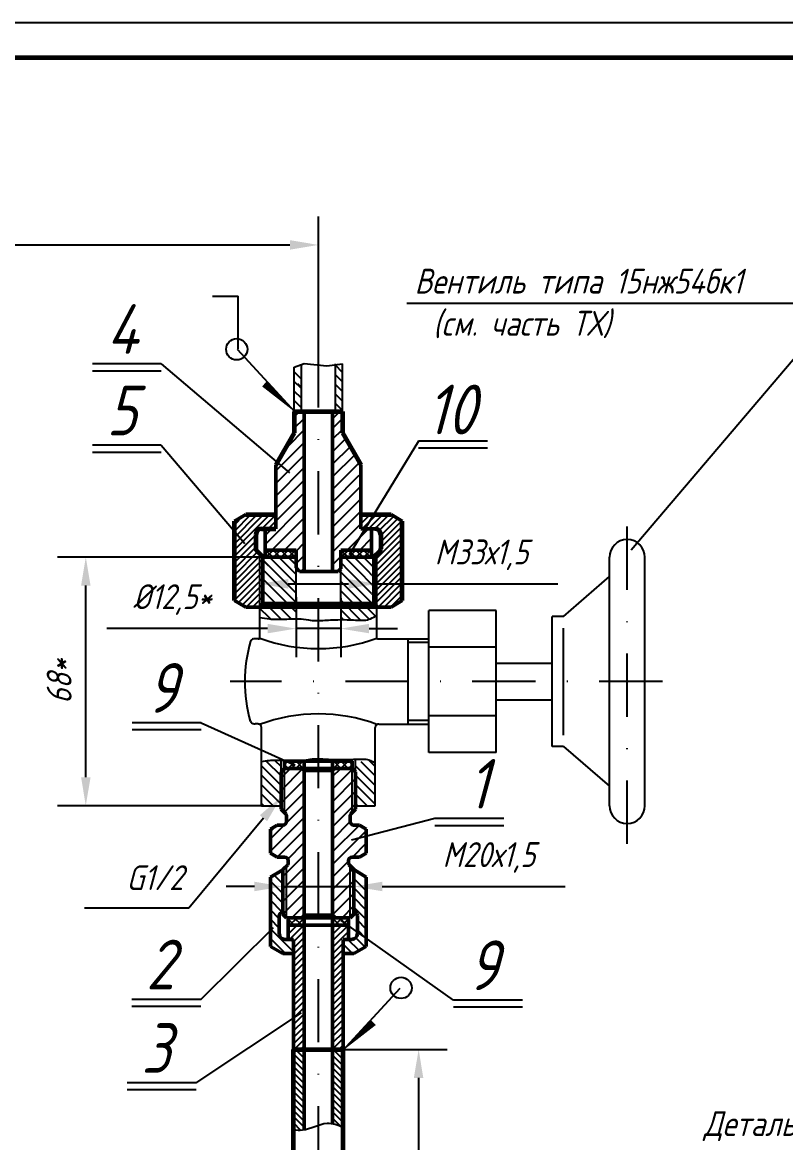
# Model space of a CAD drawing. Header units: inches. Extents: x 0 to 59537, y -7418 to 1046.
# Drawn here: x 33225.2 to 33332.7, y -6977.7 to -6819.9 of the extents above; entities that cross this region are included whole.
import ezdxf
from ezdxf import colors
from ezdxf.entities.mleader import LeaderData, LeaderLine
from ezdxf.math import Vec2, Vec3

# ---------------------------------------------------------------- set-up
doc = ezdxf.new("R2010")
doc.units = ezdxf.units.IN
doc.header["$LTSCALE"] = 0.7
doc.header["$MEASUREMENT"] = 0
doc.linetypes.add('DASHDOT', pattern=[25.4, 12.7, -6.35, 0, -6.35])
doc.styles.get("Standard").update_dxf_attribs({"font": 'romand.shx', "width": 0.8, "oblique": 15, "height": 3.5})
doc.dimstyles.get("Standard").update_dxf_attribs({"dimtxt": 3.5, "dimasz": 4, "dimexe": 4, "dimexo": 0, "dimgap": 2, "dimtad": 1, "dimdec": 1, "dimdsep": 46, "dimtxsty": 'Standard', "dimcen": 0.09, "dimadec": 0, "dimazin": 0, "dimtfac": 1, "dimtdec": 1, "dimtmove": 0, "dimatfit": 3, "dimfxl": 0.18, "dimtolj": 1, "dimtzin": 0, "dimlwd": 25, "dimlwe": 25, "dimarcsym": 0})
pattern_1 = [(135, (36503.4248, -13888.1174), (-0.66291261, -0.66291261), [])]
pattern_2 = [(135, (36511.4472, -13409.8888), (-0.530330086, -0.530330086), []), (225, (36511.4472, -13409.8888), (0.530330086, -0.530330086), [])]
pattern_3 = [(45, (120, 0), (-0.441941738, 0.441941738), [])]

# ---------------------------------------------------------------- blocks, each defined once
blk = doc.blocks.new('*D659')
at = {"color": 0, "linetype": 'Continuous', "lineweight": 25, "transparency": 16777216}
for p, q in [((33270.4, -6964.59), (33285.02, -6964.59)), ((33281.02, -6968.59), (33281.02, -7160.59)), ((33228.4, -7164.59), (33285.02, -7164.59))]:
    blk.add_line(p, q, dxfattribs=at)
at = {"color": 0, "linetype": 'Continuous', "transparency": 16777216}
for points in [[(33280.35, -6968.59), (33281.68, -6968.59), (33281.02, -6964.59)], [(33280.35, -7160.59), (33281.68, -7160.59), (33281.02, -7164.59)]]:
    blk.add_solid(points, dxfattribs=at)
at = {"layer": 'DEFPOINTS', "color": 0, "linetype": 'Continuous', "transparency": 16777216}
for p in [(33270.4, -6964.59), (33228.4, -7164.59), (33281.02, -7164.59)]:
    blk.add_point(p, dxfattribs=at)
at = {"color": 0, "linetype": 'Continuous', "transparency": 16777216, "insert": (33277.27, -7064.59), "char_height": 3.5, "attachment_point": 5, "rotation": 90}
blk.add_mtext('\\A1;400', dxfattribs=at)
blk = doc.blocks.new('*D660')
at = {"color": 0, "linetype": 'Continuous', "lineweight": 25, "transparency": 16777216}
for p, q in [((33146.9, -6870.08), (33146.9, -6847.28)), ((33266.9, -6870.69), (33266.9, -6847.28)), ((33150.9, -6851.28), (33262.9, -6851.28))]:
    blk.add_line(p, q, dxfattribs=at)
at = {"color": 0, "linetype": 'Continuous', "transparency": 16777216}
for points in [[(33150.9, -6850.61), (33150.9, -6851.95), (33146.9, -6851.28)], [(33262.9, -6850.61), (33262.9, -6851.95), (33266.9, -6851.28)]]:
    blk.add_solid(points, dxfattribs=at)
at = {"layer": 'DEFPOINTS', "color": 0, "linetype": 'Continuous', "transparency": 16777216}
for p in [(33266.9, -6851.28), (33146.9, -6870.08), (33266.9, -6870.69)]:
    blk.add_point(p, dxfattribs=at)
at = {"color": 0, "linetype": 'Continuous', "transparency": 16777216, "insert": (33206.9, -6847.53), "char_height": 3.5, "attachment_point": 5}
blk.add_mtext('\\A1;240', dxfattribs=at)
blk = doc.blocks.new('*D663')
at = {"color": 0, "linetype": 'Continuous', "lineweight": 25, "transparency": 16777216}
for p, q in [((33261.9, -6939.25), (33261.9, -6945.64)), ((33271.9, -6939.31), (33271.9, -6945.64)), ((33257.9, -6941.64), (33253.9, -6941.64)), ((33261.9, -6941.64), (33271.9, -6941.64)), ((33275.9, -6941.64), (33301.66, -6941.64))]:
    blk.add_line(p, q, dxfattribs=at)
at = {"color": 0, "linetype": 'Continuous', "transparency": 16777216}
for points in [[(33257.9, -6940.97), (33257.9, -6942.3), (33261.9, -6941.64)], [(33275.9, -6940.97), (33275.9, -6942.3), (33271.9, -6941.64)]]:
    blk.add_solid(points, dxfattribs=at)
at = {"layer": 'DEFPOINTS', "color": 0, "linetype": 'Continuous', "transparency": 16777216}
for p in [(33261.9, -6939.25), (33271.9, -6939.31), (33261.9, -6941.64)]:
    blk.add_point(p, dxfattribs=at)
at = {"color": 0, "linetype": 'Continuous', "transparency": 16777216, "insert": (33290.92, -6937.55), "char_height": 3.5, "attachment_point": 5}
blk.add_mtext('\\A1;М20х1,5', dxfattribs=at)
blk = doc.blocks.new('*D664')
at = {"color": 0, "linetype": 'Continuous', "lineweight": 25, "transparency": 16777216}
for p, q in [((33259.21, -6895.26), (33230.14, -6895.26)), ((33234.14, -6926.26), (33234.14, -6899.26)), ((33258.9, -6930.26), (33230.14, -6930.26))]:
    blk.add_line(p, q, dxfattribs=at)
at = {"color": 0, "linetype": 'Continuous', "transparency": 16777216}
for points in [[(33233.48, -6899.26), (33234.81, -6899.26), (33234.14, -6895.26)], [(33233.48, -6926.26), (33234.81, -6926.26), (33234.14, -6930.26)]]:
    blk.add_solid(points, dxfattribs=at)
at = {"layer": 'DEFPOINTS', "color": 0, "linetype": 'Continuous', "transparency": 16777216}
for p in [(33234.14, -6895.26), (33259.21, -6895.26), (33258.9, -6930.26)]:
    blk.add_point(p, dxfattribs=at)
at = {"color": 0, "linetype": 'Continuous', "transparency": 16777216, "insert": (33230.39, -6912.76), "char_height": 3.5, "attachment_point": 5, "rotation": 90}
blk.add_mtext('\\A1;68*', dxfattribs=at)
blk = doc.blocks.new('*D743')
at = {"color": 0, "linetype": 'Continuous', "lineweight": 25, "transparency": 16777216}
for p, q in [((33258.65, -6902.24), (33258.65, -6895.01)), ((33275.15, -6902.26), (33275.15, -6895.01)), ((33262.65, -6899.01), (33271.15, -6899.01)), ((33275.15, -6899.01), (33300.62, -6899.01))]:
    blk.add_line(p, q, dxfattribs=at)
at = {"color": 0, "linetype": 'Continuous', "transparency": 16777216}
for points in [[(33262.65, -6898.34), (33262.65, -6899.68), (33258.65, -6899.01)], [(33271.15, -6898.34), (33271.15, -6899.68), (33275.15, -6899.01)]]:
    blk.add_solid(points, dxfattribs=at)
at = {"layer": 'DEFPOINTS', "color": 0, "linetype": 'Continuous', "transparency": 16777216}
for p in [(33275.15, -6899.01), (33258.65, -6902.24), (33275.15, -6902.26)]:
    blk.add_point(p, dxfattribs=at)
at = {"color": 0, "linetype": 'Continuous', "transparency": 16777216, "insert": (33289.88, -6894.93), "char_height": 3.5, "attachment_point": 5}
blk.add_mtext('\\A1;М33х1,5', dxfattribs=at)
blk = doc.blocks.new('*D744')
at = {"color": 0, "linetype": 'Continuous', "lineweight": 25, "transparency": 16777216}
for p, q in [((33259.75, -6905.32), (33237.09, -6905.32)), ((33263.75, -6904.8), (33263.75, -6909.32)), ((33270.05, -6905.32), (33263.75, -6905.32)), ((33270.05, -6904.8), (33270.05, -6909.32)), ((33274.05, -6905.32), (33278.05, -6905.32))]:
    blk.add_line(p, q, dxfattribs=at)
at = {"color": 0, "linetype": 'Continuous', "transparency": 16777216}
for points in [[(33259.75, -6904.65), (33259.75, -6905.98), (33263.75, -6905.32)], [(33274.05, -6904.65), (33274.05, -6905.98), (33270.05, -6905.32)]]:
    blk.add_solid(points, dxfattribs=at)
at = {"layer": 'DEFPOINTS', "color": 0, "linetype": 'Continuous', "transparency": 16777216}
for p in [(33263.75, -6904.8), (33270.05, -6904.8), (33270.05, -6905.32)]:
    blk.add_point(p, dxfattribs=at)
at = {"color": 0, "linetype": 'Continuous', "transparency": 16777216, "insert": (33246.32, -6901.23), "char_height": 3.5, "attachment_point": 5}
blk.add_mtext('\\A1;%%C12,5*', dxfattribs=at)

msp = doc.modelspace()

# ---------------------------------------------------------------- hatches: boundary and pattern name
at = {"linetype": 'Continuous'}
h = msp.add_hatch(dxfattribs=at)
h.set_pattern_fill('ANSI31', scale=5)
h.set_pattern_definition(pattern_3)
h.paths.add_polyline_path([(33258.65, -6894.68), (33258.31, -6894.41, -0.163598), (33258.15, -6893.93), (33258.15, -6891.77, -0.309685), (33258.89, -6891.26), (33260.9, -6891.26), (33260.9, -6889.26), (33256.66, -6889.26), (33255.07, -6890.18), (33255.07, -6901.38), (33256.66, -6902.3), (33258.59, -6902.3), (33258.65, -6902.24)])
h = msp.add_hatch(dxfattribs=at)
h.set_pattern_fill('ANSI31', scale=5)
h.set_pattern_definition(pattern_3)
h.paths.add_polyline_path([(33275.15, -6902.26), (33275.18, -6902.3), (33277.14, -6902.3), (33278.72, -6901.38), (33278.72, -6890.18), (33277.14, -6889.26), (33272.9, -6889.26), (33272.9, -6891.26), (33274.88, -6891.26, -0.414214), (33275.68, -6892.06), (33275.68, -6894.06, -0.198912), (33275.54, -6894.41), (33275.15, -6894.8)])
at = {"lineweight": 25}
h = msp.add_hatch(dxfattribs=at)
h.set_pattern_fill('ANSI37', color=256, scale=6, angle=90, style=0)
h.set_pattern_definition(pattern_2)
h.paths.add_polyline_path([(33260.54, -6894.26), (33261.54, -6895.26), (33263.75, -6895.26), (33263.75, -6894.26)])
h.paths.add_polyline_path([(33259.4, -6894.26), (33259.4, -6895.26), (33261.54, -6895.26), (33260.54, -6894.26)])
h.paths.add_polyline_path([(33270.31, -6894.26), (33270.05, -6894.26), (33270.05, -6895.26), (33274.4, -6895.26), (33274.4, -6895.26), (33274.4, -6894.26)])
at = {"linetype": 'Continuous'}
h = msp.add_hatch(dxfattribs=at)
h.set_pattern_fill('ANSI31', scale=5)
h.set_pattern_definition(pattern_3)
h.paths.add_polyline_path([(33275.15, -6894.8), (33274.68, -6895.26), (33274.68, -6901.8), (33275.15, -6902.26)])
h.paths.add_polyline_path([(33259.09, -6895.24), (33258.65, -6894.8), (33258.65, -6902.16), (33258.69, -6902.2), (33259.09, -6901.8)])
at = {"lineweight": 25}
h = msp.add_hatch(dxfattribs=at)
h.set_pattern_fill('ANSI31', color=256, scale=7.5, angle=90, style=0)
h.set_pattern_definition(pattern_1)
h.paths.add_polyline_path([(33259.09, -6895.38), (33259.09, -6897.28), (33263.75, -6897.28), (33263.75, -6895.26), (33259.21, -6895.26)])
h = msp.add_hatch(dxfattribs=at)
h.set_pattern_fill('ANSI31', color=256, scale=7.5, angle=90, style=0)
h.set_pattern_definition(pattern_1)
h.paths.add_polyline_path([(33259.09, -6895.38), (33259.09, -6897.28), (33263.75, -6897.28), (33263.75, -6895.26), (33259.21, -6895.26)])
h = msp.add_hatch(dxfattribs=at)
h.set_pattern_fill('ANSI31', color=256, scale=7.5, angle=90, style=0)
h.set_pattern_definition(pattern_1)
edge = h.paths.add_edge_path()
edge.add_line((33274.7, -6901.77), (33274.7, -6897.28))
edge.add_line((33274.7, -6897.28), (33274.4, -6897.28))
edge.add_line((33274.4, -6897.28), (33274.4, -6901.92))
edge.add_arc((33270.01, -6892.68), 10.23, 295.3779, 297.2778)
h = msp.add_hatch(dxfattribs=at)
h.set_pattern_fill('ANSI31', color=256, scale=7.5, angle=90, style=0)
h.set_pattern_definition(pattern_1)
h.paths.add_polyline_path([(33260.02, -6923.87, 0.010158), (33258.9, -6924.03), (33258.9, -6927.61), (33261.65, -6927.16), (33261.65, -6925.49), (33261.65, -6923.83, 0.005225), (33260.82, -6923.83, 0.030036)])
h.paths.add_polyline_path([(33258.9, -6927.61), (33258.9, -6930.26), (33261.65, -6930.26), (33261.65, -6927.16)])
h.paths.add_polyline_path([(33272.15, -6924.17), (33272.15, -6925.5), (33272.15, -6930.26), (33274.9, -6930.26), (33274.9, -6924.22, 0.018147), (33274.23, -6923.89, 0.020313), (33274.08, -6923.83)])
h = msp.add_hatch(dxfattribs=at)
h.set_pattern_fill('ANSI37', color=256, scale=6, angle=90, style=0)
h.set_pattern_definition(pattern_2)
h.paths.add_polyline_path([(33262.15, -6924), (33262.15, -6925), (33264.91, -6925), (33264.91, -6924)])
h.paths.add_polyline_path([(33268.88, -6924), (33268.88, -6925), (33271.65, -6925), (33271.65, -6924)])
h = msp.add_hatch(dxfattribs=at)
h.set_pattern_fill('ANSI31', color=256, scale=10, angle=180, style=0)
h.set_pattern_definition([(225, (36503.4248, -13888.1174), (0.88388348, -0.88388348), [])])
h.paths.add_polyline_path([(33262.15, -6925), (33262.15, -6931.25), (33262.33, -6931.42, -0.198912), (33262.4, -6931.6), (33262.4, -6932.5, -0.414214), (33261.9, -6933), (33261.1, -6933), (33260.92, -6933.1), (33260.15, -6933.87), (33260.15, -6936.95), (33261.1, -6937.5), (33262.15, -6937.5, -0.414214), (33262.65, -6938), (33262.65, -6938.39, -0.198912), (33262.58, -6938.57), (33262.4, -6938.75), (33262.4, -6942.87), (33264.9, -6942.87), (33264.9, -6925.32), (33264.58, -6925)])
h.paths.add_polyline_path([(33262.4, -6942.87), (33262.4, -6946.03), (33264.55, -6946.03), (33264.9, -6945.68), (33264.9, -6942.87)])
h.paths.add_polyline_path([(33269.22, -6925), (33268.9, -6925.32), (33268.9, -6942.87), (33271.4, -6942.87), (33271.4, -6938.75), (33271.22, -6938.57, -0.198912), (33271.15, -6938.39), (33271.15, -6938, -0.414214), (33271.65, -6937.5), (33271.79, -6937.5), (33272.7, -6937.5), (33273.65, -6936.95), (33273.65, -6933.55), (33272.7, -6933), (33271.9, -6933, -0.414214), (33271.4, -6932.5), (33271.4, -6931.6, -0.198912), (33271.47, -6931.42), (33271.65, -6931.25), (33271.65, -6925)])
h.paths.add_polyline_path([(33268.9, -6942.87), (33268.9, -6945.68), (33269.25, -6946.03), (33271.39, -6946.03), (33271.4, -6946.02), (33271.4, -6942.87)])
h.paths.add_polyline_path([(33261.65, -6925.5), (33261.65, -6930.75), (33262.15, -6931.25), (33262.15, -6925)], flags=17)
h.paths.add_polyline_path([(33271.65, -6925), (33271.65, -6931.25), (33272.15, -6930.75), (33272.15, -6925.5)])
h.paths.add_polyline_path([(33271.4, -6940.52), (33271.4, -6942.87), (33271.83, -6942.87), (33271.9, -6942.81), (33271.9, -6940.44)], flags=16)
h.paths.add_polyline_path([(33271.4, -6938.75), (33271.4, -6940.52), (33271.9, -6940.44), (33271.9, -6939.25)], flags=17)
h.paths.add_polyline_path([(33271.4, -6942.87), (33271.4, -6946.02), (33271.9, -6945.53), (33271.9, -6942.87)])
h.paths.add_polyline_path([(33261.9, -6939.28), (33261.9, -6942.87), (33262.28, -6942.87), (33262.4, -6942.76), (33262.4, -6939.25), (33262.4, -6938.78)])
h.paths.add_polyline_path([(33261.9, -6942.87), (33261.9, -6945.53), (33262.35, -6945.99), (33262.4, -6945.94), (33262.4, -6942.87)])
h = msp.add_hatch(dxfattribs=at)
h.set_pattern_fill('ANSI37', color=256, scale=6, angle=90, style=0)
h.set_pattern_definition(pattern_2)
h.paths.add_polyline_path([(33264.9, -6947.09), (33264.9, -6946.03), (33262.65, -6946.03), (33262.65, -6947.09)])
h.paths.add_polyline_path([(33271.15, -6947.09), (33271.15, -6946.03), (33268.9, -6946.03), (33268.9, -6947.09)])
at = {"linetype": 'Continuous'}
h = msp.add_hatch(dxfattribs=at)
h.set_pattern_fill('ANSI31', scale=5, angle=90)
edge = h.paths.add_edge_path()
edge.add_line((33264.9, -6964.59), (33263.4, -6964.59))
edge.add_line((33263.4, -6964.59), (33263.4, -6975.89))
edge.add_spline(control_points=[(33263.4, -6975.89), (33263.82, -6975.99), (33264.32, -6976.02), (33264.82, -6975.95), (33264.9, -6975.93)], knot_values=[7.444702, 7.444702, 7.444702, 7.444702, 8.798369, 9.032763, 9.032763, 9.032763, 9.032763], degree=3, periodic=0)
edge.add_line((33264.9, -6975.93), (33264.9, -6964.59))
edge = h.paths.add_edge_path()
edge.add_line((33270.4, -6964.7), (33270.3, -6964.79))
edge.add_line((33270.3, -6964.79), (33270.4, -6964.68))
edge.add_line((33270.4, -6964.68), (33270.4, -6964.59))
edge.add_line((33270.4, -6964.59), (33268.9, -6964.59))
edge.add_line((33268.9, -6964.59), (33268.9, -6975.08))
edge.add_spline(control_points=[(33268.9, -6975.08), (33269.4, -6975.17), (33269.9, -6975.36), (33270.4, -6975.61)], knot_values=[1.681666, 1.681666, 1.681666, 1.681666, 3.287648, 3.287648, 3.287648, 3.287648], degree=3, periodic=0)
edge.add_line((33270.4, -6975.61), (33270.4, -6964.7))

# ---------------------------------------------------------------- linework, layer by layer
at = {"linetype": 'Continuous', "lineweight": 25}
for p, q in [((33071.51, -6819.94), (33665.51, -6819.94)), ((33258.65, -6901.31), (33258.65, -6894.68))]:
    msp.add_line(p, q, dxfattribs=at)
at = {"lineweight": 60}
for p, q in [((33660.51, -6824.94), (33091.51, -6824.94)), ((33256.66, -6889.26), (33260.9, -6889.26)), ((33272.9, -6889.26), (33277.14, -6889.26)), ((33258.89, -6891.26), (33260.9, -6891.26)), ((33258.11, -6892.06), (33258.11, -6894.06)), ((33275.68, -6892.06), (33275.68, -6894.06)), ((33258.26, -6894.41), (33259.11, -6895.26)), ((33275.54, -6894.41), (33274.68, -6895.26)), ((33275.18, -6902.3), (33274.68, -6901.8))]:
    msp.add_line(p, q, dxfattribs=at)
at = {"linetype": 'Continuous'}
for p, q in [((33251.97, -6858.48), (33255.61, -6858.48)), ((33255.61, -6865.93), (33255.61, -6858.48)), ((33263.5, -6874.76), (33263.5, -6868.51)), ((33264.5, -6874.76), (33264.5, -6868.15)), ((33269.3, -6874.76), (33269.3, -6868.03)), ((33270.3, -6874.86), (33270.3, -6868.03)), ((33259.09, -6895.26), (33263.75, -6895.26)), ((33263.75, -6895.26), (33259.09, -6895.26)), ((33263.75, -6895.26), (33259.09, -6895.26)), ((33263.75, -6895.26), (33259.09, -6895.26)), ((33263.75, -6901.99), (33263.75, -6895.26)), ((33270.05, -6895.26), (33274.4, -6895.26)), ((33270.05, -6895.26), (33274.59, -6895.26)), ((33270.05, -6902.12), (33270.05, -6895.26)), ((33275.15, -6906.67), (33275.15, -6894.8)), ((33258.57, -6901.26), (33258.65, -6901.26)), ((33258.65, -6906.7), (33258.65, -6901.31)), ((33258.9, -6930.26), (33261.65, -6930.26)), ((33272.15, -6930.26), (33274.9, -6930.26))]:
    msp.add_line(p, q, dxfattribs=at)
at = {"color": 7, "linetype": 'Continuous'}
for p, q in [((33279.34, -6859.48), (33340.56, -6859.48)), ((33340.56, -6859.48), (33310.95, -6894.27)), ((33244.78, -6868.04), (33262.84, -6883.36)), ((33263.5, -6875.5), (33264.25, -6874.76)), ((33268.9, -6875.76), (33269.9, -6874.76)), ((33263.5, -6877.11), (33264.9, -6875.71)), ((33268.9, -6877.14), (33270.3, -6875.74)), ((33262.65, -6879.6), (33264.9, -6877.34)), ((33268.9, -6878.65), (33270.29, -6877.26)), ((33268.9, -6880.42), (33270.77, -6878.55)), ((33244.78, -6879.5), (33256.54, -6893.31)), ((33260.9, -6883.11), (33264.9, -6879.11)), ((33268.9, -6882.18), (33271.41, -6879.67)), ((33281.02, -6878.9), (33271.24, -6894.93)), ((33260.9, -6884.88), (33264.9, -6880.88)), ((33268.9, -6883.95), (33272.06, -6880.79)), ((33260.9, -6886.65), (33264.9, -6882.65)), ((33268.9, -6885.72), (33272.7, -6881.92)), ((33260.9, -6888.42), (33264.9, -6884.42)), ((33268.9, -6887.49), (33272.66, -6883.73)), ((33260.9, -6890.18), (33264.9, -6886.18)), ((33268.9, -6889.25), (33272.9, -6885.25)), ((33259.4, -6893.45), (33264.9, -6887.95)), ((33268.9, -6891.02), (33272.9, -6887.02)), ((33260.36, -6894.26), (33264.9, -6889.72)), ((33268.9, -6892.79), (33272.9, -6888.79)), ((33259.4, -6891.68), (33259.82, -6891.26)), ((33268.9, -6894.56), (33272.9, -6890.56)), ((33270.96, -6894.26), (33273.96, -6891.26)), ((33262.12, -6894.26), (33264.9, -6891.49)), ((33272.73, -6894.26), (33274.4, -6892.59)), ((33263.75, -6894.4), (33264.9, -6893.25)), ((33263.75, -6896.17), (33264.9, -6895.02)), ((33268.9, -6896.33), (33270.05, -6895.18)), ((33264.43, -6897.26), (33264.9, -6896.79)), ((33301.44, -6903.61), (33307.9, -6898)), ((33299.85, -6921.91), (33299.85, -6903.61)), ((33301.44, -6903.61), (33299.85, -6903.61)), ((33279.52, -6906.76), (33279.52, -6918.76)), ((33250.41, -6918.57), (33263.61, -6924.53)), ((33276.72, -6918.76), (33282.46, -6918.76)), ((33301.44, -6921.91), (33299.85, -6921.91)), ((33301.44, -6921.91), (33307.9, -6927.52)), ((33283.3, -6932.08), (33271.55, -6935.1)), ((33248.65, -6944.71), (33233.97, -6944.71)), ((33285.93, -6957.63), (33270.13, -6946.43)), ((33250.35, -6957.54), (33260.59, -6947.41)), ((33249.69, -6969.3), (33264.54, -6959.41))]:
    msp.add_line(p, q, dxfattribs=at)
for p, q in [((33263.64, -6874.85), (33255.52, -6866)), ((33307.9, -6930.26), (33307.9, -6895.27)), ((33312.9, -6930.26), (33312.9, -6895.27)), ((33259.09, -6900.25), (33259.09, -6901.8)), ((33259.09, -6901.8), (33266.9, -6901.8)), ((33266.9, -6902.3), (33277.14, -6902.3)), ((33282.46, -6922.76), (33282.46, -6902.76)), ((33291.96, -6902.76), (33282.46, -6902.76)), ((33291.96, -6922.76), (33291.96, -6902.76)), ((33301.44, -6920.33), (33301.44, -6905.26)), ((33258.4, -6906.74), (33258.02, -6906.74)), ((33275.4, -6906.76), (33282.46, -6906.76)), ((33282.46, -6907.27), (33279.52, -6907.27)), ((33291.96, -6907.91), (33282.46, -6907.91)), ((33291.96, -6910.2), (33299.85, -6910.2)), ((33291.96, -6915.33), (33299.85, -6915.33)), ((33291.96, -6917.62), (33282.46, -6917.62)), ((33258.4, -6918.73), (33258.02, -6918.73)), ((33258.9, -6930.26), (33258.9, -6919.26)), ((33274.9, -6930.26), (33274.9, -6919.23)), ((33275.4, -6918.76), (33276.72, -6918.76)), ((33282.46, -6918.26), (33279.52, -6918.26)), ((33291.96, -6922.76), (33282.46, -6922.76)), ((33261.65, -6925.5), (33261.65, -6923.83)), ((33271.65, -6924), (33271.65, -6923.73)), ((33272.15, -6925.5), (33272.15, -6923.71)), ((33262.15, -6931.25), (33262.15, -6925)), ((33262.61, -6925), (33271.1, -6925)), ((33271.65, -6931.25), (33271.65, -6925)), ((33262.33, -6931.42), (33261.64, -6930.74)), ((33262.4, -6932.5), (33262.4, -6931.6)), ((33261.1, -6933), (33261.9, -6933)), ((33262.58, -6938.57), (33261.9, -6939.25)), ((33262.65, -6938.39), (33262.65, -6938)), ((33271.22, -6938.57), (33271.9, -6939.25)), ((33271.22, -6938.57), (33271.9, -6939.25)), ((33272.7, -6937.5), (33271.65, -6937.5)), ((33261.9, -6944.5), (33261.9, -6939.25)), ((33262.4, -6945), (33262.4, -6938.75)), ((33262.4, -6946.03), (33262.4, -6939.25)), ((33271.4, -6944.99), (33271.4, -6938.75)), ((33271.4, -6946.02), (33271.4, -6938.75)), ((33271.4, -6945), (33271.4, -6939.25)), ((33271.9, -6944.5), (33271.9, -6939.25)), ((33271.9, -6944.51), (33271.9, -6939.25)), ((33262.39, -6946.03), (33271.39, -6946.03)), ((33262.39, -6946.03), (33271.39, -6946.03)), ((33262.39, -6946.03), (33271.39, -6946.03)), ((33262.39, -6946.03), (33271.39, -6946.03)), ((33262.39, -6946.03), (33271.39, -6946.03)), ((33262.65, -6949.09), (33263.4, -6949.09)), ((33270.4, -6949.09), (33271.15, -6949.09)), ((33270.3, -6964.79), (33278.42, -6955.94)), ((33263.4, -6964.59), (33270.4, -6964.59)), ((33263.4, -6964.59), (33266.9, -6964.59)), ((33270.4, -6964.59), (33266.9, -6964.59))]:
    msp.add_line(p, q)
at = {"lineweight": 25}
for p, q in [((33244.78, -6868.04), (33235.07, -6868.04)), ((33244.78, -6869.04), (33235.07, -6869.04)), ((33244.78, -6879.5), (33235.07, -6879.5)), ((33290.74, -6878.9), (33281.02, -6878.9)), ((33290.74, -6879.9), (33281.02, -6879.9)), ((33244.78, -6880.5), (33235.07, -6880.5)), ((33259.4, -6895.98), (33259.09, -6895.68)), ((33263.75, -6900.33), (33259.4, -6895.98)), ((33263.67, -6898.93), (33260, -6895.26)), ((33263.75, -6897.68), (33261.33, -6895.26)), ((33263.75, -6896.36), (33262.66, -6895.26)), ((33271.3, -6897.28), (33270.05, -6896.03)), ((33272.63, -6897.28), (33270.61, -6895.26)), ((33273.96, -6897.28), (33271.94, -6895.26)), ((33274.7, -6896.7), (33273.26, -6895.26)), ((33274.7, -6895.38), (33274.59, -6895.26)), ((33259.4, -6897.31), (33259.09, -6897.01)), ((33263.75, -6901.66), (33259.4, -6897.31)), ((33275.15, -6902.45), (33270.05, -6897.35)), ((33274.4, -6900.38), (33271.3, -6897.28)), ((33274.4, -6899.05), (33272.63, -6897.28)), ((33274.4, -6897.73), (33273.96, -6897.28)), ((33263.75, -6902.99), (33259.09, -6898.33)), ((33259.69, -6898.93), (33259.4, -6898.64)), ((33274.95, -6903.58), (33270.05, -6898.68)), ((33263.08, -6903.94), (33259.09, -6899.95)), ((33274.05, -6904.01), (33270.05, -6900)), ((33260.18, -6903.99), (33258.42, -6902.24)), ((33261.68, -6903.99), (33259.09, -6901.41)), ((33272.84, -6904.12), (33270.05, -6901.33)), ((33271.53, -6904.12), (33270.05, -6902.65)), ((33270.49, -6904.12), (33270.05, -6903.68)), ((33250.41, -6918.57), (33240.69, -6918.57)), ((33250.41, -6919.57), (33240.69, -6919.57)), ((33262.15, -6924), (33262.15, -6923.85)), ((33293.02, -6932.08), (33283.3, -6932.08)), ((33260.92, -6933.1), (33260.15, -6933.87)), ((33293.02, -6933.08), (33283.3, -6933.08)), ((33262.4, -6938.78), (33261.9, -6939.28)), ((33262.4, -6942.76), (33262.28, -6942.87)), ((33271.9, -6942.81), (33271.83, -6942.87)), ((33262.4, -6945.94), (33262.35, -6945.99)), ((33250.35, -6957.54), (33240.63, -6957.54)), ((33250.35, -6958.54), (33240.63, -6958.54)), ((33295.64, -6957.63), (33285.93, -6957.63)), ((33295.64, -6958.63), (33285.93, -6958.63)), ((33249.69, -6969.3), (33239.98, -6969.3)), ((33249.69, -6970.3), (33239.98, -6970.3))]:
    msp.add_line(p, q, dxfattribs=at)
at = {"color": 0}
for p, q in [((33264.5, -6870.17), (33263.5, -6869.17)), ((33270.3, -6869.23), (33269.3, -6868.23)), ((33264.5, -6871.52), (33263.5, -6870.52)), ((33264.5, -6871.32), (33264, -6870.83)), ((33270.3, -6870.58), (33269.3, -6869.58)), ((33264.5, -6872.86), (33263.5, -6871.86)), ((33270.3, -6871.93), (33269.3, -6870.93)), ((33270.3, -6873.28), (33269.3, -6872.28)), ((33264.5, -6874.21), (33263.5, -6873.21)), ((33270.3, -6874.62), (33269.3, -6873.62)), ((33260.35, -6891.26), (33259.4, -6892.22)), ((33261.9, -6941.28), (33260.65, -6940.03)), ((33261.9, -6942.62), (33260.15, -6940.87)), ((33273.65, -6942.25), (33271.9, -6940.5)), ((33261.9, -6943.97), (33260.15, -6942.22)), ((33273.65, -6943.6), (33271.9, -6941.85)), ((33273.65, -6944.95), (33271.9, -6943.2)), ((33261.77, -6945.19), (33260.15, -6943.57)), ((33261.4, -6946.17), (33260.15, -6944.92)), ((33273.65, -6946.29), (33271.9, -6944.54)), ((33261.4, -6947.51), (33260.15, -6946.26)), ((33273.65, -6947.64), (33272.4, -6946.39)), ((33263.4, -6950.86), (33260.15, -6947.61)), ((33263.93, -6947.09), (33262.65, -6948.37)), ((33263.04, -6947.09), (33262.65, -6947.48)), ((33264.83, -6947.09), (33262.83, -6949.09)), ((33264.9, -6947.92), (33263.4, -6949.42)), ((33271.12, -6947.09), (33268.9, -6949.31)), ((33270.22, -6947.09), (33268.9, -6948.41)), ((33269.32, -6947.09), (33268.9, -6947.51)), ((33271.15, -6947.96), (33268.9, -6950.21)), ((33273.65, -6948.99), (33272.4, -6947.74)), ((33262.28, -6951.09), (33260.15, -6948.96)), ((33263.4, -6949.51), (33262.98, -6949.09)), ((33264.9, -6948.82), (33263.4, -6950.32)), ((33264.9, -6949.72), (33263.4, -6951.22)), ((33270.4, -6949.6), (33268.9, -6951.1)), ((33271.15, -6948.85), (33270.91, -6949.09)), ((33272.63, -6950.66), (33271.06, -6949.09)), ((33273.49, -6950.17), (33272.17, -6948.85)), ((33264.9, -6950.61), (33263.4, -6952.11)), ((33270.4, -6950.5), (33268.9, -6952)), ((33271.71, -6951.09), (33270.4, -6949.78)), ((33264.9, -6951.51), (33263.4, -6953.01)), ((33264.9, -6952.41), (33263.4, -6953.91)), ((33270.4, -6951.4), (33268.9, -6952.9)), ((33270.4, -6952.3), (33268.9, -6953.8)), ((33264.9, -6953.31), (33263.4, -6954.81)), ((33264.9, -6954.21), (33263.4, -6955.71)), ((33270.4, -6953.22), (33268.9, -6954.72)), ((33270.4, -6954.09), (33268.9, -6955.59)), ((33264.9, -6955.06), (33263.4, -6956.56)), ((33264.9, -6956), (33263.4, -6957.5)), ((33270.4, -6954.99), (33268.9, -6956.49)), ((33270.4, -6955.89), (33268.9, -6957.39)), ((33264.9, -6956.9), (33263.4, -6958.4)), ((33270.4, -6956.79), (33268.9, -6958.29)), ((33264.9, -6957.8), (33263.4, -6959.3)), ((33264.9, -6958.7), (33263.4, -6960.2)), ((33270.4, -6957.69), (33268.9, -6959.19)), ((33270.4, -6958.58), (33268.9, -6960.08)), ((33264.9, -6959.59), (33263.4, -6961.09)), ((33264.9, -6960.49), (33263.4, -6961.99)), ((33270.4, -6959.48), (33268.9, -6960.98)), ((33270.4, -6960.38), (33268.9, -6961.88)), ((33264.9, -6961.39), (33263.4, -6962.89)), ((33264.9, -6962.29), (33263.4, -6963.79)), ((33270.4, -6961.28), (33268.9, -6962.78)), ((33270.4, -6962.18), (33268.9, -6963.68)), ((33264.9, -6963.19), (33263.5, -6964.59)), ((33270.4, -6963.07), (33268.9, -6964.57)), ((33264.9, -6964.08), (33264.39, -6964.59)), ((33268.9, -6964.8), (33268.69, -6964.59)), ((33270.4, -6963.97), (33269.78, -6964.59))]:
    msp.add_line(p, q, dxfattribs=at)
at = {"color": 7, "linetype": 'DASHDOT'}
msp.add_line((33266.9, -7017.21), (33266.9, -6870.69), dxfattribs=at)
at = {"color": 7, "linetype": 'Continuous', "lineweight": 60}
for p, q in [((33263.5, -6874.76), (33270.3, -6874.76)), ((33263.5, -6874.76), (33263.5, -6877.75)), ((33270.3, -6874.76), (33270.3, -6877.75)), ((33263.5, -6877.75), (33260.9, -6882.26)), ((33270.3, -6877.75), (33272.9, -6882.26)), ((33255.07, -6901.38), (33255.07, -6890.18)), ((33278.72, -6901.38), (33278.72, -6890.18)), ((33263.4, -6964.59), (33270.4, -6964.59)), ((33263.4, -6964.59), (33270.4, -6964.59))]:
    msp.add_line(p, q, dxfattribs=at)
at = {"linetype": 'Continuous', "lineweight": 50}
for p, q in [((33264.9, -6897.26), (33264.9, -6874.76)), ((33268.9, -6897.26), (33268.9, -6874.76)), ((33260.9, -6891.26), (33260.9, -6882.26)), ((33272.9, -6891.26), (33272.9, -6882.26)), ((33260.9, -6891.26), (33260.9, -6884.41)), ((33272.9, -6891.26), (33272.9, -6884.52)), ((33258.89, -6891.26), (33260.9, -6891.26)), ((33258.91, -6891.26), (33260.9, -6891.26)), ((33259.4, -6895.26), (33259.4, -6891.26)), ((33272.9, -6891.26), (33274.88, -6891.26)), ((33274.4, -6895.26), (33274.4, -6891.26)), ((33259.4, -6894.26), (33263.75, -6894.26)), ((33263.75, -6896.76), (33263.75, -6894.26)), ((33270.05, -6894.26), (33274.4, -6894.26)), ((33270.05, -6896.88), (33270.05, -6894.26)), ((33259.09, -6895.26), (33263.75, -6895.26)), ((33270.05, -6895.26), (33274.7, -6895.26)), ((33264.25, -6897.26), (33269.67, -6897.26))]:
    msp.add_line(p, q, dxfattribs=at)
at = {"lineweight": 50}
for p, q in [((33256.66, -6889.26), (33255.07, -6890.18)), ((33277.14, -6889.26), (33278.72, -6890.18)), ((33259.09, -6895.24), (33259.09, -6901.8)), ((33274.7, -6895.24), (33274.7, -6901.8)), ((33263.75, -6896.76), (33264.25, -6897.26)), ((33270.05, -6896.88), (33269.67, -6897.26)), ((33256.66, -6902.3), (33255.07, -6901.38)), ((33256.66, -6902.3), (33266.9, -6902.3)), ((33258.59, -6902.3), (33259.09, -6901.8)), ((33259.09, -6901.8), (33274.68, -6901.8)), ((33277.14, -6902.3), (33278.72, -6901.38)), ((33262.15, -6925), (33262.15, -6924)), ((33262.15, -6924), (33271.65, -6924)), ((33264.91, -6925), (33264.91, -6924)), ((33268.88, -6925), (33268.88, -6924)), ((33271.65, -6925), (33271.65, -6924)), ((33261.65, -6925.5), (33262.15, -6925)), ((33261.65, -6930.75), (33261.65, -6925.49)), ((33262.15, -6925), (33271.65, -6925)), ((33264.9, -6925.32), (33264.58, -6925)), ((33264.9, -6945.68), (33264.9, -6925.32)), ((33264.9, -6925.32), (33268.9, -6925.32)), ((33268.9, -6925.32), (33269.22, -6925)), ((33268.9, -6945.68), (33268.9, -6925.32)), ((33271.65, -6925), (33272.15, -6925.5)), ((33272.15, -6930.75), (33272.15, -6925.5)), ((33262.33, -6931.42), (33261.65, -6930.75)), ((33271.47, -6931.42), (33272.16, -6930.74)), ((33271.47, -6931.42), (33272.15, -6930.75)), ((33271.47, -6931.42), (33272.15, -6930.75)), ((33262.4, -6932.5), (33262.4, -6931.6)), ((33271.4, -6932.5), (33271.4, -6931.6)), ((33271.4, -6932.5), (33271.4, -6931.6)), ((33271.4, -6932.5), (33271.4, -6931.6)), ((33261.1, -6933), (33260.15, -6933.55)), ((33260.15, -6936.95), (33260.15, -6933.55)), ((33261.9, -6933), (33261.1, -6933)), ((33271.79, -6933), (33272.7, -6933)), ((33272.7, -6933), (33271.79, -6933)), ((33272.7, -6933), (33273.65, -6933.55)), ((33272.7, -6933), (33273.65, -6933.55)), ((33273.65, -6936.95), (33273.65, -6933.55)), ((33273.65, -6936.95), (33273.65, -6933.55)), ((33261.1, -6937.5), (33260.15, -6936.95)), ((33272.7, -6937.5), (33273.65, -6936.95)), ((33272.7, -6937.5), (33273.65, -6936.95)), ((33262.15, -6937.5), (33261.1, -6937.5)), ((33262.58, -6938.57), (33261.9, -6939.25)), ((33262.65, -6938.39), (33262.65, -6938)), ((33271.15, -6938.39), (33271.15, -6938)), ((33271.15, -6938.39), (33271.15, -6938)), ((33271.15, -6938.39), (33271.15, -6938)), ((33271.22, -6938.57), (33271.9, -6939.25)), ((33272.7, -6937.5), (33271.65, -6937.5)), ((33271.79, -6937.5), (33271.65, -6937.5)), ((33261.9, -6939.31), (33260.15, -6940.32)), ((33261.9, -6945.53), (33261.9, -6939.25)), ((33271.9, -6945.53), (33271.9, -6939.25)), ((33271.9, -6939.25), (33273.65, -6940.32)), ((33260.15, -6950.08), (33260.15, -6940.32)), ((33273.65, -6950.08), (33273.65, -6940.32)), ((33261.4, -6948.29), (33261.4, -6945.77)), ((33261.55, -6945.42), (33261.9, -6945.07)), ((33261.9, -6945.53), (33262.39, -6946.03)), ((33262.39, -6946.03), (33271.39, -6946.03)), ((33262.65, -6949.09), (33262.65, -6946.03)), ((33264.9, -6945.68), (33264.55, -6946.03)), ((33264.9, -6945.68), (33268.9, -6945.68)), ((33264.9, -6975.93), (33264.9, -6946.03)), ((33268.9, -6945.68), (33269.25, -6946.03)), ((33268.9, -6975.08), (33268.9, -6946.03)), ((33271.15, -6949.09), (33271.15, -6946.03)), ((33271.9, -6945.53), (33271.39, -6946.03)), ((33272.32, -6945.51), (33271.9, -6945.08)), ((33272.4, -6948.29), (33272.4, -6945.77)), ((33262.65, -6947.09), (33271.15, -6947.09)), ((33262.2, -6949.09), (33263.4, -6949.09)), ((33263.4, -6964.59), (33263.4, -6949.09)), ((33270.4, -6964.59), (33270.4, -6949.09)), ((33270.4, -6949.09), (33271.6, -6949.09)), ((33261.9, -6951.09), (33260.15, -6950.08)), ((33261.9, -6951.09), (33263.4, -6951.09)), ((33270.4, -6951.09), (33271.89, -6951.09)), ((33271.89, -6951.09), (33273.65, -6950.08)), ((33263.4, -6964.59), (33270.4, -6964.59))]:
    msp.add_line(p, q, dxfattribs=at)
at = {"linetype": 'DASHDOT'}
for p, q in [((33310.4, -6935.61), (33310.4, -6890.8)), ((33315.35, -6912.76), (33254.48, -6912.76))]:
    msp.add_line(p, q, dxfattribs=at)
at = {"color": 0, "linetype": 'ByBlock'}
for p, q in [((33263.75, -6900.91), (33263.75, -6904.8)), ((33270.05, -6901.03), (33270.05, -6904.8)), ((33271.9, -6945.08), (33271.9, -6941.37))]:
    msp.add_line(p, q, dxfattribs=at)
at = {"color": 0, "linetype": 'ByBlock', "lineweight": 50}
msp.add_line((33266.9, -6902.3), (33277.14, -6902.3), dxfattribs=at)
at = {"linetype": 'Continuous', "lineweight": 60}
for p, q in [((33263.4, -7017.21), (33263.4, -6964.59)), ((33270.4, -7017.21), (33270.4, -6964.59))]:
    msp.add_line(p, q, dxfattribs=at)
msp.add_lwpolyline([(33263.5, -6868.51), (33264.92, -6868), (33268.11, -6868.33), (33270.3, -6868.03)])
for points, format in [([(33263.64, -6874.85, 0, 1, 0), (33259.31, -6870.84, 1, 1, 0)], "xyseb"), ([(33258.65, -6903.75, 0.012435), (33260.02, -6903.95, 0.030036), (33260.82, -6904, 0.013798), (33263, -6903.95, -0.026226), (33264.14, -6903.94, -0.02831), (33265.5, -6904.09, 0.037565), (33266.52, -6904.18, 0.018986), (33267.52, -6904.16, -0.008915), (33269.66, -6904.06, -0.019358), (33271.36, -6904.08, 0.01613), (33273.39, -6904.12, 0.103314), (33274.23, -6903.93, 0.025158), (33275.15, -6903.46)], "xyb"), ([(33258.9, -6924.03, -0.010158), (33260.02, -6923.87, -0.030036), (33260.82, -6923.83, -0.013798), (33263, -6923.88, 0.026226), (33264.14, -6923.88, 0.02831), (33265.5, -6923.74, -0.037565), (33266.52, -6923.65, -0.018986), (33267.52, -6923.67, 0.008915), (33269.66, -6923.77, 0.019358), (33271.36, -6923.74, -0.01613), (33273.39, -6923.71, -0.103314), (33274.23, -6923.89, -0.018147), (33274.9, -6924.22)], "xyb"), ([(33270.3, -6964.79, 0, 1, 0), (33274.64, -6960.79, 1, 1, 0)], "xyseb")]:
    msp.add_lwpolyline(points, format=format)
for centre in [(33255.41, -6865.98), (33278.54, -6955.92)]:
    msp.add_circle(centre, 1.5)
at = {"lineweight": 60}
for centre, radius, start, end in [((33258.91, -6892.06), 0.8, 90, 180), ((33274.88, -6892.06), 0.8, 0, 90), ((33258.61, -6894.06), 0.5, 180, 225), ((33258.61, -6894.06), 0.5, 180, 225), ((33275.18, -6894.06), 0.5, 315, 0)]:
    msp.add_arc(centre, radius, start, end, dxfattribs=at)
for centre, radius, start, end in [((33310.4, -6895.27), 2.5, 0, 180), ((33276.74, -6912.78), 20.21, 163.6991, 195.9742), ((33257.83, -6907.25), 0.5, 100.7454, 163.6991), ((33258.02, -6908.24), 1.5, 90, 100.7454), ((33258.4, -6906.24), 0.5, 270, 300), ((33258.4, -6906.26), 0.5, 270, 300), ((33266.9, -6884.45), 23.69, 249.6234, 290.3439), ((33275.4, -6906.26), 0.5, 240, 270), ((33266.9, -6941.02), 23.69, 69.6416, 110.4486), ((33257.8, -6918.21), 0.5, 195.9742, 257.4273), ((33258.02, -6917.23), 1.5, 257.4273, 270), ((33258.4, -6919.23), 0.5, 0, 90), ((33258.4, -6919.26), 0.5, 0, 90), ((33275.4, -6919.26), 0.5, 90, 180), ((33310.4, -6930.26), 2.5, 180, 0)]:
    msp.add_arc(centre, radius, start, end)
at = {"lineweight": 50}
for centre, radius, start, end in [((33262.15, -6931.6), 0.25, 0, 45), ((33271.65, -6931.6), 0.25, 135, 180), ((33271.65, -6931.6), 0.25, 135, 180), ((33261.9, -6932.5), 0.5, 270, 0), ((33271.9, -6932.5), 0.5, 180, 270), ((33262.15, -6938), 0.5, 0, 90), ((33262.4, -6938.39), 0.25, 315, 0), ((33271.65, -6938), 0.5, 90, 180), ((33271.65, -6938), 0.5, 90, 180), ((33271.4, -6938.39), 0.25, 180, 225), ((33271.4, -6938.39), 0.25, 180, 225), ((33261.9, -6945.77), 0.5, 135, 180), ((33271.9, -6945.77), 0.5, 0, 32.4109), ((33262.2, -6948.29), 0.8, 180, 270), ((33271.6, -6948.29), 0.8, 270, 0)]:
    msp.add_arc(centre, radius, start, end, dxfattribs=at)
at = {"color": 7, "linetype": 'Continuous'}
msp.add_open_spline([(33270.4, -6975.61), (33269.65, -6975.23), (33267.78, -6974.61), (33265.36, -6976.11), (33263.82, -6975.99), (33263.4, -6975.89)], degree=3, knots=[1.681666, 1.681666, 1.681666, 1.681666, 4.11061, 7.679096, 9.032763, 9.032763, 9.032763, 9.032763], dxfattribs=at)
at = {"layer": 'DEFPOINTS', "color": 0, "linetype": 'ByBlock'}
for p in [(33270.3, -6868.03), (33263.5, -6871.01), (33282.72, -6877.81), (33270.65, -6882.28), (33258.09, -6889.26), (33258.09, -6889.26), (33258.09, -6889.26), (33258.09, -6889.26), (33258.09, -6889.26), (33260.09, -6889.26), (33273.68, -6889.26), (33275.68, -6889.26), (33256.84, -6889.98), (33256.84, -6889.98), (33258.09, -6892.06), (33310.4, -6892.77), (33258.65, -6894.76), (33269.67, -6897.28), (33263.75, -6900.91), (33270.05, -6901.03), (33242.39, -6917.48), (33262.51, -6925.55), (33262.55, -6925.05), (33262.55, -6925.05), (33266.9, -6925.36), (33266.9, -6925.36), (33268.9, -6925.36), (33269.3, -6924.97), (33271.17, -6925.06), (33271.17, -6925.06), (33271.21, -6925.56), (33274.9, -6930.26), (33285, -6930.99), (33310.4, -6932.76), (33271.9, -6942.87), (33261.77, -6945.19), (33262.39, -6946.03), (33262.39, -6946.03), (33266.9, -6945.63), (33266.9, -6945.63), (33268.9, -6945.63), (33269.3, -6946.03), (33271.4, -6946.02), (33271.41, -6946.03), (33271.41, -6946.03), (33271.9, -6945.08), (33242.33, -6956.45), (33287.63, -6956.54), (33263.4, -6964.59), (33264.9, -6964.59), (33268.9, -6964.59), (33270.4, -6964.59), (33241.68, -6968.21)]:
    msp.add_point(p, dxfattribs=at)
at = {"layer": 'DEFPOINTS', "color": 0, "linetype": 'ByBlock', "lineweight": 50}
for p in [(33274.9, -6895.26), (33275.15, -6894.76), (33262.32, -6933), (33271.48, -6933), (33262.32, -6937.5), (33271.48, -6937.5)]:
    msp.add_point(p, dxfattribs=at)

# ---------------------------------------------------------------- texts
at = {"linetype": 'Continuous', "lineweight": 25, "oblique": 15, "width": 0.8}
msp.add_text('Деталь поз.4', height=3.5, dxfattribs=at).set_placement((33321.18, -6976.78))
at = {"color": 7, "linetype": 'Continuous', "char_height": 3.5}
for s, width, insert, attachment_point in [('Вентиль типа 15нж54бк1 ', 109.0555, (33280.46, -6854.63), 1), ('(cм. часть ТХ)', 49.02, (33283.05, -6860.57), 1), ('G1/2', 17.267, (33247.88, -6938.65), 3)]:
    msp.add_mtext_dynamic_manual_height_columns(s, width=width, gutter_width=17.5, heights=[0], dxfattribs=dict(at, insert=insert, attachment_point=attachment_point))
at = {"lineweight": 35, "char_height": 7, "width": 22.0856, "attachment_point": 1}
for s, insert in [('4', (33237.07, -6859.63)), ('5', (33237.07, -6871.1)), ('10', (33282.09, -6870.96)), ('9', (33242.69, -6910.17)), ('1', (33287.92, -6923.68)), ('2', (33242.63, -6949.13)), ('9', (33287.92, -6949.23)), ('3', (33241.98, -6960.9))]:
    msp.add_mtext(s, dxfattribs=dict(at, insert=insert))

# ---------------------------------------------------------------- dimensions: what is measured, and where the dimension line sits
at = {"color": 7, "linetype": 'Continuous'}
dim = msp.add_linear_dim(base=(33266.9, -6851.28), p1=(33146.9, -6870.08), p2=(33266.9, -6870.69), text='240', dimstyle='Standard', override={"dimfxl": 1.25}, dxfattribs=at)
dim.commit()
dim.dimension.update_dxf_attribs({"geometry": '*D660', "text_midpoint": (33206.9, -6847.53)})
for base, p1, p2, text, picture, middle in [((33275.15, -6899.01), (33258.65, -6902.24), (33275.15, -6902.26), 'М33х1,5', '*D743', (33289.88, -6899.01)), ((33270.05, -6905.32), (33263.75, -6904.8), (33270.05, -6904.8), '%%C12,5*', '*D744', (33246.32, -6905.32))]:
    dim = msp.add_linear_dim(base=base, p1=p1, p2=p2, text=text, dimstyle='Standard', override={"dimfxl": 1.25}, dxfattribs=at)
    dim.commit()
    dim.dimension.update_dxf_attribs({"geometry": picture, "text_midpoint": middle, "dimtype": 160})
for base, p1, p2, text, picture, middle in [((33234.14, -6895.26), (33258.9, -6930.26), (33259.21, -6895.26), '68*', '*D664', (33230.39, -6912.76)), ((33281.02, -7164.59), (33270.4, -6964.59), (33228.4, -7164.59), '400', '*D659', (33277.27, -7064.59))]:
    dim = msp.add_linear_dim(base=base, p1=p1, p2=p2, angle=90, text=text, dimstyle='Standard', override={"dimfxl": 1.25}, dxfattribs=at)
    dim.commit()
    dim.dimension.update_dxf_attribs({"geometry": picture, "text_midpoint": middle})
dim = msp.add_linear_dim(base=(33261.9, -6941.64), p1=(33271.9, -6939.31), p2=(33261.9, -6939.25), angle=180, text='М20х1,5', dimstyle='Standard', override={"dimfxl": 1.25}, dxfattribs=at)
dim.commit()
dim.dimension.update_dxf_attribs({"geometry": '*D663', "text_midpoint": (33290.92, -6941.64), "dimtype": 160})

# ---------------------------------------------------------------- leaders
ml = msp.add_multileader_mtext('Standard', dxfattribs=at)
ml.set_content('', color=7)
ml.set_leader_properties()
ml.build(insert=Vec2(0, 0))
ml.multileader.update_dxf_attribs({"text_right_attachment_type": 6, "dogleg_length": 0.36})
ctx = ml.context
ctx.base_point, ctx.char_height, ctx.landing_gap_size, ctx.plane_origin = Vec3(33248.11, -6942.96), 3.5, 0.09, Vec3(33261.72, -6928.94)
ctx.right_attachment, ctx.text_align_type = 6, 2
notes = []
notes.append((ctx, [(0, (1, 1, 0), (33248.65, -6944.71), (-1, 0), 0.36, [(0, [(33261.72, -6928.94)], 0, [])])]))
ctx.mtext.insert, ctx.mtext.alignment, ctx.mtext.flow_direction = Vec3(33248.2, -6941.21), 3, 5
for ctx, leaders in notes:
    for number, flags, end, landing, length, lines in leaders:
        leader = LeaderData()
        leader.index, (leader.has_last_leader_line, leader.has_dogleg_vector, leader.attachment_direction) = number, flags
        leader.last_leader_point, leader.dogleg_vector, leader.dogleg_length = Vec3(end), Vec3(landing), length
        for number, points, colour, breaks in lines:
            line = LeaderLine()
            line.index, line.vertices, line.color, line.breaks = number, Vec3.list(points), colors.encode_raw_color(colour), breaks
            leader.lines.append(line)
        ctx.leaders.append(leader)

doc.saveas('drawing.dxf')
